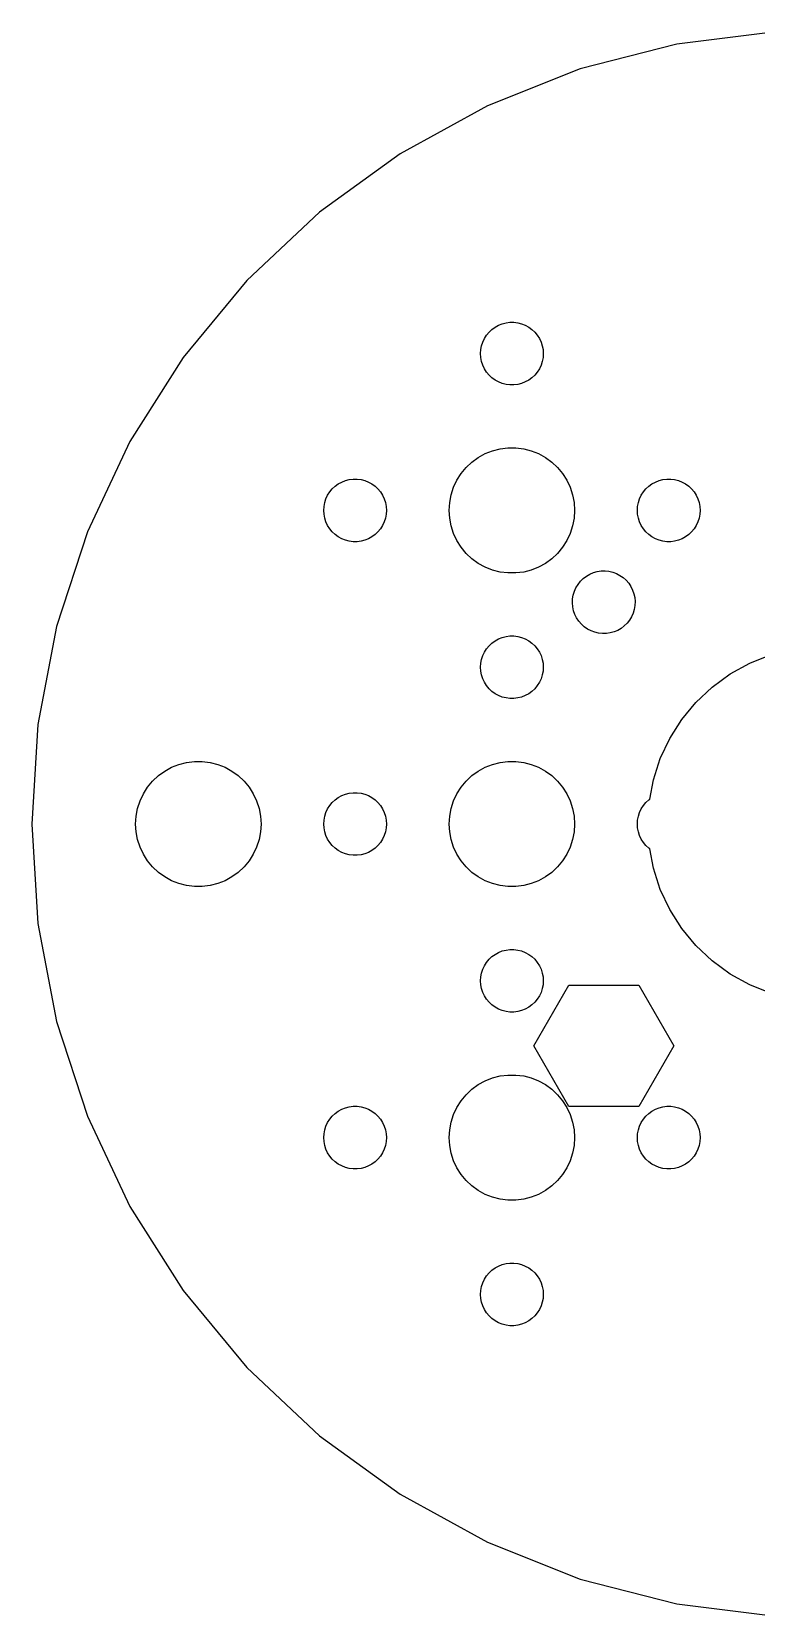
# Model space of a CAD drawing. Header units: metres. Extents: x -38 to 38, y -38 to 478.
# Drawn here: x -38 to -3.3, y 72.1 to 147.9 of the extents above; entities that cross this region are included whole.
import ezdxf

# ---------------------------------------------------------------- set-up
doc = ezdxf.new("R2010")
doc.units = ezdxf.units.M

msp = doc.modelspace()

# ---------------------------------------------------------------- linework, layer by layer
for p, q in [((-2.38426, 147.897), (-7.11519, 147.299)), ((-7.11519, 147.299), (-11.7339, 146.113)), ((-11.7339, 146.113), (-16.1676, 144.358)), ((-16.1676, 144.358), (-20.3463, 142.061)), ((-20.3463, 142.061), (-24.2041, 139.258)), ((-24.2041, 139.258), (-27.6802, 135.993)), ((-27.6802, 135.993), (-30.7198, 132.319)), ((-16.2135, 133.382), (-16.0934, 133.527)), ((-16.0934, 133.527), (-15.9561, 133.656)), ((-15.9561, 133.656), (-15.8037, 133.766)), ((-15.8037, 133.766), (-15.6387, 133.857)), ((-15.6387, 133.857), (-15.4635, 133.927)), ((-15.4635, 133.927), (-15.2811, 133.973)), ((-15.2811, 133.973), (-15.0942, 133.997)), ((-15.0942, 133.997), (-14.9058, 133.997)), ((-14.9058, 133.997), (-14.7189, 133.973)), ((-14.7189, 133.973), (-14.5365, 133.927)), ((-14.5365, 133.927), (-14.3613, 133.857)), ((-14.3613, 133.857), (-14.1963, 133.766)), ((-14.1963, 133.766), (-14.0439, 133.656)), ((-14.0439, 133.656), (-13.9065, 133.527)), ((-13.9065, 133.527), (-13.7865, 133.382)), ((-16.5, 132.5), (-16.4882, 132.688)), ((-16.4882, 132.688), (-16.4529, 132.873)), ((-16.4529, 132.873), (-16.3947, 133.052)), ((-16.3947, 133.052), (-16.3145, 133.223)), ((-16.3145, 133.223), (-16.2135, 133.382)), ((-13.7865, 133.382), (-13.6855, 133.223)), ((-13.6855, 133.223), (-13.6053, 133.052)), ((-13.6053, 133.052), (-13.5471, 132.873)), ((-13.5471, 132.873), (-13.5118, 132.688)), ((-13.5118, 132.688), (-13.5, 132.5)), ((-30.7198, 132.319), (-33.2749, 128.293)), ((-16.4882, 132.312), (-16.5, 132.5)), ((-16.4529, 132.127), (-16.4882, 132.312)), ((-16.3947, 131.948), (-16.4529, 132.127)), ((-16.3145, 131.777), (-16.3947, 131.948)), ((-13.6053, 131.948), (-13.6855, 131.777)), ((-13.5471, 132.127), (-13.6053, 131.948)), ((-13.5118, 132.312), (-13.5471, 132.127)), ((-13.5, 132.5), (-13.5118, 132.312)), ((-16.2135, 131.618), (-16.3145, 131.777)), ((-16.0934, 131.473), (-16.2135, 131.618)), ((-15.9561, 131.344), (-16.0934, 131.473)), ((-15.8037, 131.234), (-15.9561, 131.344)), ((-15.6387, 131.143), (-15.8037, 131.234)), ((-15.4635, 131.073), (-15.6387, 131.143)), ((-14.3613, 131.143), (-14.5365, 131.073)), ((-14.1963, 131.234), (-14.3613, 131.143)), ((-14.0439, 131.344), (-14.1963, 131.234)), ((-13.9065, 131.473), (-14.0439, 131.344)), ((-13.7865, 131.618), (-13.9065, 131.473)), ((-13.6855, 131.777), (-13.7865, 131.618)), ((-15.2811, 131.027), (-15.4635, 131.073)), ((-15.0942, 131.003), (-15.2811, 131.027)), ((-14.9058, 131.003), (-15.0942, 131.003)), ((-14.7189, 131.027), (-14.9058, 131.003)), ((-14.5365, 131.073), (-14.7189, 131.027)), ((-33.2749, 128.293), (-35.3052, 123.978)), ((-16.9123, 127.312), (-16.6075, 127.533)), ((-16.6075, 127.533), (-16.2773, 127.714)), ((-16.2773, 127.714), (-15.927, 127.853)), ((-15.927, 127.853), (-15.5621, 127.947)), ((-15.5621, 127.947), (-15.1884, 127.994)), ((-15.1884, 127.994), (-14.8116, 127.994)), ((-14.8116, 127.994), (-14.4379, 127.947)), ((-14.4379, 127.947), (-14.0729, 127.853)), ((-14.0729, 127.853), (-13.7227, 127.714)), ((-13.7227, 127.714), (-13.3925, 127.533)), ((-13.3925, 127.533), (-13.0877, 127.312)), ((-17.6289, 126.445), (-17.427, 126.763)), ((-17.427, 126.763), (-17.1869, 127.054)), ((-17.1869, 127.054), (-16.9123, 127.312)), ((-13.0877, 127.312), (-12.8131, 127.054)), ((-12.8131, 127.054), (-12.5729, 126.763)), ((-12.5729, 126.763), (-12.3711, 126.445)), ((-23.8145, 125.723), (-23.7135, 125.882)), ((-23.7135, 125.882), (-23.5934, 126.027)), ((-23.5934, 126.027), (-23.4561, 126.156)), ((-23.4561, 126.156), (-23.3037, 126.266)), ((-23.3037, 126.266), (-23.1387, 126.357)), ((-23.1387, 126.357), (-22.9635, 126.427)), ((-22.9635, 126.427), (-22.7811, 126.473)), ((-22.7811, 126.473), (-22.5942, 126.497)), ((-22.5942, 126.497), (-22.4058, 126.497)), ((-22.4058, 126.497), (-22.2189, 126.473)), ((-22.2189, 126.473), (-22.0365, 126.427)), ((-22.0365, 126.427), (-21.8613, 126.357)), ((-21.8613, 126.357), (-21.6963, 126.266)), ((-21.6963, 126.266), (-21.5439, 126.156)), ((-21.5439, 126.156), (-21.4065, 126.027)), ((-21.4065, 126.027), (-21.2865, 125.882)), ((-21.2865, 125.882), (-21.1855, 125.723)), ((-17.9057, 125.746), (-17.7893, 126.104)), ((-17.7893, 126.104), (-17.6289, 126.445)), ((-12.3711, 126.445), (-12.2107, 126.104)), ((-12.2107, 126.104), (-12.0942, 125.746)), ((-8.81445, 125.723), (-8.71352, 125.882)), ((-8.71352, 125.882), (-8.59344, 126.027)), ((-8.59344, 126.027), (-8.45613, 126.156)), ((-8.45613, 126.156), (-8.30373, 126.266)), ((-8.30373, 126.266), (-8.13866, 126.357)), ((-8.13866, 126.357), (-7.96352, 126.427)), ((-7.96352, 126.427), (-7.78107, 126.473)), ((-7.78107, 126.473), (-7.59418, 126.497)), ((-7.59418, 126.497), (-7.40581, 126.497)), ((-7.40581, 126.497), (-7.21892, 126.473)), ((-7.21892, 126.473), (-7.03647, 126.427)), ((-7.03647, 126.427), (-6.86133, 126.357)), ((-6.86133, 126.357), (-6.69626, 126.266)), ((-6.69626, 126.266), (-6.54385, 126.156)), ((-6.54385, 126.156), (-6.40654, 126.027)), ((-6.40654, 126.027), (-6.28647, 125.882)), ((-6.28647, 125.882), (-6.18553, 125.723)), ((-24, 125), (-23.9882, 125.188)), ((-23.9882, 125.188), (-23.9529, 125.373)), ((-23.9529, 125.373), (-23.8947, 125.552)), ((-23.8947, 125.552), (-23.8145, 125.723)), ((-21.1855, 125.723), (-21.1053, 125.552)), ((-21.1053, 125.552), (-21.0471, 125.373)), ((-21.0471, 125.373), (-21.0118, 125.188)), ((-21.0118, 125.188), (-21, 125)), ((-18, 125), (-17.9763, 125.376)), ((-17.9763, 125.376), (-17.9057, 125.746)), ((-12.0942, 125.746), (-12.0237, 125.376)), ((-12.0237, 125.376), (-12, 125)), ((-9, 125), (-8.98816, 125.188)), ((-8.98816, 125.188), (-8.95287, 125.373)), ((-8.95287, 125.373), (-8.89465, 125.552)), ((-8.89465, 125.552), (-8.81445, 125.723)), ((-6.18553, 125.723), (-6.10533, 125.552)), ((-6.10533, 125.552), (-6.04712, 125.373)), ((-6.04712, 125.373), (-6.01183, 125.188)), ((-6.01183, 125.188), (-6, 125)), ((-23.9882, 124.812), (-24, 125)), ((-23.9529, 124.627), (-23.9882, 124.812)), ((-23.8947, 124.448), (-23.9529, 124.627)), ((-23.8145, 124.277), (-23.8947, 124.448)), ((-21.1053, 124.448), (-21.1855, 124.277)), ((-21.0471, 124.627), (-21.1053, 124.448)), ((-21.0118, 124.812), (-21.0471, 124.627)), ((-21, 125), (-21.0118, 124.812)), ((-17.9763, 124.624), (-18, 125)), ((-17.9057, 124.254), (-17.9763, 124.624)), ((-12.0237, 124.624), (-12.0942, 124.254)), ((-12, 125), (-12.0237, 124.624)), ((-8.98816, 124.812), (-9, 125)), ((-8.95287, 124.627), (-8.98816, 124.812)), ((-8.89465, 124.448), (-8.95287, 124.627)), ((-8.81445, 124.277), (-8.89465, 124.448)), ((-6.10533, 124.448), (-6.18553, 124.277)), ((-6.04712, 124.627), (-6.10533, 124.448)), ((-6.01183, 124.812), (-6.04712, 124.627)), ((-6, 125), (-6.01183, 124.812)), ((-35.3052, 123.978), (-36.7788, 119.443)), ((-23.7135, 124.118), (-23.8145, 124.277)), ((-23.5934, 123.973), (-23.7135, 124.118)), ((-23.4561, 123.844), (-23.5934, 123.973)), ((-23.3037, 123.734), (-23.4561, 123.844)), ((-23.1387, 123.643), (-23.3037, 123.734)), ((-22.9635, 123.573), (-23.1387, 123.643)), ((-22.7811, 123.527), (-22.9635, 123.573)), ((-22.0365, 123.573), (-22.2189, 123.527)), ((-21.8613, 123.643), (-22.0365, 123.573)), ((-21.6963, 123.734), (-21.8613, 123.643)), ((-21.5439, 123.844), (-21.6963, 123.734)), ((-21.4065, 123.973), (-21.5439, 123.844)), ((-21.2865, 124.118), (-21.4065, 123.973)), ((-21.1855, 124.277), (-21.2865, 124.118)), ((-17.7893, 123.896), (-17.9057, 124.254)), ((-17.6289, 123.555), (-17.7893, 123.896)), ((-17.427, 123.237), (-17.6289, 123.555)), ((-12.3711, 123.555), (-12.5729, 123.237)), ((-12.2107, 123.896), (-12.3711, 123.555)), ((-12.0942, 124.254), (-12.2107, 123.896)), ((-8.71352, 124.118), (-8.81445, 124.277)), ((-8.59344, 123.973), (-8.71352, 124.118)), ((-8.45613, 123.844), (-8.59344, 123.973)), ((-8.30373, 123.734), (-8.45613, 123.844)), ((-8.13866, 123.643), (-8.30373, 123.734)), ((-7.96352, 123.573), (-8.13866, 123.643)), ((-7.78107, 123.527), (-7.96352, 123.573)), ((-7.03647, 123.573), (-7.21892, 123.527)), ((-6.86133, 123.643), (-7.03647, 123.573)), ((-6.69626, 123.734), (-6.86133, 123.643)), ((-6.54385, 123.844), (-6.69626, 123.734)), ((-6.40654, 123.973), (-6.54385, 123.844)), ((-6.28647, 124.118), (-6.40654, 123.973)), ((-6.18553, 124.277), (-6.28647, 124.118)), ((-22.5942, 123.503), (-22.7811, 123.527)), ((-22.4058, 123.503), (-22.5942, 123.503)), ((-22.2189, 123.527), (-22.4058, 123.503)), ((-17.1869, 122.946), (-17.427, 123.237)), ((-16.9123, 122.688), (-17.1869, 122.946)), ((-12.8131, 122.946), (-13.0877, 122.688)), ((-12.5729, 123.237), (-12.8131, 122.946)), ((-7.59418, 123.503), (-7.78107, 123.527)), ((-7.40581, 123.503), (-7.59418, 123.503)), ((-7.21892, 123.527), (-7.40581, 123.503)), ((-16.6075, 122.467), (-16.9123, 122.688)), ((-16.2773, 122.286), (-16.6075, 122.467)), ((-15.927, 122.147), (-16.2773, 122.286)), ((-15.5621, 122.053), (-15.927, 122.147)), ((-15.1884, 122.006), (-15.5621, 122.053)), ((-14.4379, 122.053), (-14.8116, 122.006)), ((-14.0729, 122.147), (-14.4379, 122.053)), ((-13.7227, 122.286), (-14.0729, 122.147)), ((-13.3925, 122.467), (-13.7227, 122.286)), ((-13.0877, 122.688), (-13.3925, 122.467)), ((-11.1003, 122.024), (-10.9189, 122.074)), ((-10.9189, 122.074), (-10.7325, 122.102)), ((-10.7325, 122.102), (-10.5442, 122.106)), ((-10.5442, 122.106), (-10.3568, 122.086)), ((-10.3568, 122.086), (-10.1734, 122.043)), ((-10.1734, 122.043), (-9.99689, 121.977)), ((-14.8116, 122.006), (-15.1884, 122.006)), ((-12.0129, 121.13), (-11.9363, 121.302)), ((-11.9363, 121.302), (-11.8387, 121.463)), ((-11.8387, 121.463), (-11.7217, 121.611)), ((-11.7217, 121.611), (-11.5871, 121.742)), ((-11.5871, 121.742), (-11.4371, 121.856)), ((-11.4371, 121.856), (-11.2739, 121.951)), ((-11.2739, 121.951), (-11.1003, 122.024)), ((-9.99689, 121.977), (-9.82996, 121.89)), ((-9.82996, 121.89), (-9.67528, 121.783)), ((-9.67528, 121.783), (-9.53528, 121.656)), ((-9.53528, 121.656), (-9.4122, 121.514)), ((-9.4122, 121.514), (-9.30795, 121.357)), ((-9.30795, 121.357), (-9.2242, 121.188)), ((-12.1067, 120.576), (-12.0988, 120.764)), ((-12.0909, 120.388), (-12.1067, 120.576)), ((-12.0988, 120.764), (-12.0674, 120.95)), ((-12.0674, 120.95), (-12.0129, 121.13)), ((-9.2242, 121.188), (-9.16225, 121.01)), ((-9.16225, 121.01), (-9.12308, 120.826)), ((-9.12308, 120.826), (-9.10732, 120.638)), ((-9.10732, 120.638), (-9.1152, 120.45)), ((-12.0517, 120.204), (-12.0909, 120.388)), ((-11.9898, 120.026), (-12.0517, 120.204)), ((-11.906, 119.857), (-11.9898, 120.026)), ((-11.8018, 119.7), (-11.906, 119.857)), ((-9.27768, 119.912), (-9.37527, 119.751)), ((-9.20107, 120.084), (-9.27768, 119.912)), ((-9.14662, 120.264), (-9.20107, 120.084)), ((-9.1152, 120.45), (-9.14662, 120.264)), ((-36.7788, 119.443), (-37.6723, 114.759)), ((-15.2811, 118.973), (-15.0942, 118.997)), ((-15.0942, 118.997), (-14.9058, 118.997)), ((-14.9058, 118.997), (-14.7189, 118.973)), ((-11.6787, 119.557), (-11.8018, 119.7)), ((-11.5387, 119.431), (-11.6787, 119.557)), ((-11.384, 119.324), (-11.5387, 119.431)), ((-11.2171, 119.237), (-11.384, 119.324)), ((-11.0405, 119.171), (-11.2171, 119.237)), ((-10.8571, 119.128), (-11.0405, 119.171)), ((-10.6698, 119.108), (-10.8571, 119.128)), ((-10.4815, 119.112), (-10.6698, 119.108)), ((-10.2951, 119.14), (-10.4815, 119.112)), ((-10.1137, 119.19), (-10.2951, 119.14)), ((-9.94003, 119.263), (-10.1137, 119.19)), ((-9.7769, 119.358), (-9.94003, 119.263)), ((-9.62686, 119.471), (-9.7769, 119.358)), ((-9.49228, 119.603), (-9.62686, 119.471)), ((-9.37527, 119.751), (-9.49228, 119.603)), ((-16.3145, 118.223), (-16.2135, 118.382)), ((-16.2135, 118.382), (-16.0934, 118.527)), ((-16.0934, 118.527), (-15.9561, 118.656)), ((-15.9561, 118.656), (-15.8037, 118.766)), ((-15.8037, 118.766), (-15.6387, 118.857)), ((-15.6387, 118.857), (-15.4635, 118.927)), ((-15.4635, 118.927), (-15.2811, 118.973)), ((-14.7189, 118.973), (-14.5365, 118.927)), ((-14.5365, 118.927), (-14.3613, 118.857)), ((-14.3613, 118.857), (-14.1963, 118.766)), ((-14.1963, 118.766), (-14.0439, 118.656)), ((-14.0439, 118.656), (-13.9065, 118.527)), ((-13.9065, 118.527), (-13.7865, 118.382)), ((-13.7865, 118.382), (-13.6855, 118.223)), ((-16.5, 117.5), (-16.4882, 117.688)), ((-16.4882, 117.312), (-16.5, 117.5)), ((-16.4882, 117.688), (-16.4529, 117.873)), ((-16.4529, 117.873), (-16.3947, 118.052)), ((-16.3947, 118.052), (-16.3145, 118.223)), ((-13.6855, 118.223), (-13.6053, 118.052)), ((-13.6053, 118.052), (-13.5471, 117.873)), ((-13.5471, 117.873), (-13.5118, 117.688)), ((-13.5118, 117.688), (-13.5, 117.5)), ((-13.5, 117.5), (-13.5118, 117.312)), ((-4.55452, 117.177), (-3.61911, 117.691)), ((-3.61911, 117.691), (-2.62663, 118.084)), ((-16.4529, 117.127), (-16.4882, 117.312)), ((-16.3947, 116.948), (-16.4529, 117.127)), ((-16.3145, 116.777), (-16.3947, 116.948)), ((-16.2135, 116.618), (-16.3145, 116.777)), ((-13.6855, 116.777), (-13.7865, 116.618)), ((-13.6053, 116.948), (-13.6855, 116.777)), ((-13.5471, 117.127), (-13.6053, 116.948)), ((-13.5118, 117.312), (-13.5471, 117.127)), ((-5.41809, 116.549), (-4.55452, 117.177)), ((-16.0934, 116.473), (-16.2135, 116.618)), ((-15.9561, 116.344), (-16.0934, 116.473)), ((-15.8037, 116.234), (-15.9561, 116.344)), ((-15.6387, 116.143), (-15.8037, 116.234)), ((-15.4635, 116.073), (-15.6387, 116.143)), ((-15.2811, 116.027), (-15.4635, 116.073)), ((-15.0942, 116.003), (-15.2811, 116.027)), ((-14.9058, 116.003), (-15.0942, 116.003)), ((-14.7189, 116.027), (-14.9058, 116.003)), ((-14.5365, 116.073), (-14.7189, 116.027)), ((-14.3613, 116.143), (-14.5365, 116.073)), ((-14.1963, 116.234), (-14.3613, 116.143)), ((-14.0439, 116.344), (-14.1963, 116.234)), ((-13.9065, 116.473), (-14.0439, 116.344)), ((-13.7865, 116.618), (-13.9065, 116.473)), ((-6.19623, 115.819), (-5.41809, 116.549)), ((-6.87663, 114.996), (-6.19623, 115.819)), ((-37.6723, 114.759), (-37.9717, 110)), ((-7.44859, 114.095), (-6.87663, 114.996)), ((-7.90309, 113.129), (-7.44859, 114.095)), ((-30.927, 112.853), (-30.5621, 112.947)), ((-30.5621, 112.947), (-30.1884, 112.994)), ((-30.1884, 112.994), (-29.8116, 112.994)), ((-29.8116, 112.994), (-29.4379, 112.947)), ((-29.4379, 112.947), (-29.0729, 112.853)), ((-15.927, 112.853), (-15.5621, 112.947)), ((-15.5621, 112.947), (-15.1884, 112.994)), ((-15.1884, 112.994), (-14.8116, 112.994)), ((-14.8116, 112.994), (-14.4379, 112.947)), ((-14.4379, 112.947), (-14.0729, 112.853)), ((-8.23296, 112.114), (-7.90309, 113.129)), ((-32.1869, 112.054), (-31.9123, 112.312)), ((-31.9123, 112.312), (-31.6075, 112.533)), ((-31.6075, 112.533), (-31.2773, 112.714)), ((-31.2773, 112.714), (-30.927, 112.853)), ((-29.0729, 112.853), (-28.7227, 112.714)), ((-28.7227, 112.714), (-28.3925, 112.533)), ((-28.3925, 112.533), (-28.0877, 112.312)), ((-28.0877, 112.312), (-27.8131, 112.054)), ((-17.1869, 112.054), (-16.9123, 112.312)), ((-16.9123, 112.312), (-16.6075, 112.533)), ((-16.6075, 112.533), (-16.2773, 112.714)), ((-16.2773, 112.714), (-15.927, 112.853)), ((-14.0729, 112.853), (-13.7227, 112.714)), ((-13.7227, 112.714), (-13.3925, 112.533)), ((-13.3925, 112.533), (-13.0877, 112.312)), ((-13.0877, 112.312), (-12.8131, 112.054)), ((-32.7893, 111.104), (-32.6289, 111.445)), ((-32.6289, 111.445), (-32.427, 111.763)), ((-32.427, 111.763), (-32.1869, 112.054)), ((-27.8131, 112.054), (-27.5729, 111.763)), ((-27.5729, 111.763), (-27.3711, 111.445)), ((-27.3711, 111.445), (-27.2107, 111.104)), ((-23.1387, 111.357), (-22.9635, 111.427)), ((-22.9635, 111.427), (-22.7811, 111.473)), ((-22.7811, 111.473), (-22.5942, 111.497)), ((-22.5942, 111.497), (-22.4058, 111.497)), ((-22.4058, 111.497), (-22.2189, 111.473)), ((-22.2189, 111.473), (-22.0365, 111.427)), ((-22.0365, 111.427), (-21.8613, 111.357)), ((-17.7893, 111.104), (-17.6289, 111.445)), ((-17.6289, 111.445), (-17.427, 111.763)), ((-17.427, 111.763), (-17.1869, 112.054)), ((-12.8131, 112.054), (-12.5729, 111.763)), ((-12.5729, 111.763), (-12.3711, 111.445)), ((-12.3711, 111.445), (-12.2107, 111.104)), ((-8.40921, 111.19), (-8.23296, 112.114)), ((-32.9763, 110.376), (-32.9057, 110.746)), ((-32.9057, 110.746), (-32.7893, 111.104)), ((-27.2107, 111.104), (-27.0942, 110.746)), ((-27.0942, 110.746), (-27.0237, 110.376)), ((-23.8947, 110.552), (-23.8145, 110.723)), ((-23.8145, 110.723), (-23.7135, 110.882)), ((-23.7135, 110.882), (-23.5934, 111.027)), ((-23.5934, 111.027), (-23.4561, 111.156)), ((-23.4561, 111.156), (-23.3037, 111.266)), ((-23.3037, 111.266), (-23.1387, 111.357)), ((-21.8613, 111.357), (-21.6963, 111.266)), ((-21.6963, 111.266), (-21.5439, 111.156)), ((-21.5439, 111.156), (-21.4065, 111.027)), ((-21.4065, 111.027), (-21.2865, 110.882)), ((-21.2865, 110.882), (-21.1855, 110.723)), ((-21.1855, 110.723), (-21.1053, 110.552)), ((-17.9763, 110.376), (-17.9057, 110.746)), ((-17.9057, 110.746), (-17.7893, 111.104)), ((-12.2107, 111.104), (-12.0942, 110.746)), ((-12.0942, 110.746), (-12.0237, 110.376)), ((-8.89465, 110.552), (-8.81445, 110.723)), ((-8.81445, 110.723), (-8.71352, 110.882)), ((-8.71352, 110.882), (-8.59344, 111.027)), ((-8.59344, 111.027), (-8.45613, 111.156)), ((-8.45613, 111.156), (-8.40921, 111.19)), ((-37.9717, 110), (-37.6723, 105.241)), ((-33, 110), (-32.9763, 110.376)), ((-32.9763, 109.624), (-33, 110)), ((-27.0237, 110.376), (-27, 110)), ((-27, 110), (-27.0237, 109.624)), ((-24, 110), (-23.9882, 110.188)), ((-23.9882, 109.812), (-24, 110)), ((-23.9882, 110.188), (-23.9529, 110.373)), ((-23.9529, 110.373), (-23.8947, 110.552)), ((-21.1053, 110.552), (-21.0471, 110.373)), ((-21.0471, 110.373), (-21.0118, 110.188)), ((-21.0118, 110.188), (-21, 110)), ((-21, 110), (-21.0118, 109.812)), ((-18, 110), (-17.9763, 110.376)), ((-17.9763, 109.624), (-18, 110)), ((-12.0237, 110.376), (-12, 110)), ((-12, 110), (-12.0237, 109.624)), ((-9, 110), (-8.98816, 110.188)), ((-8.98816, 109.812), (-9, 110)), ((-8.98816, 110.188), (-8.95287, 110.373)), ((-8.95287, 110.373), (-8.89465, 110.552)), ((-32.9057, 109.254), (-32.9763, 109.624)), ((-32.7893, 108.896), (-32.9057, 109.254)), ((-27.0942, 109.254), (-27.2107, 108.896)), ((-27.0237, 109.624), (-27.0942, 109.254)), ((-23.9529, 109.627), (-23.9882, 109.812)), ((-23.8947, 109.448), (-23.9529, 109.627)), ((-23.8145, 109.277), (-23.8947, 109.448)), ((-23.7135, 109.118), (-23.8145, 109.277)), ((-21.1855, 109.277), (-21.2865, 109.118)), ((-21.1053, 109.448), (-21.1855, 109.277)), ((-21.0471, 109.627), (-21.1053, 109.448)), ((-21.0118, 109.812), (-21.0471, 109.627)), ((-17.9057, 109.254), (-17.9763, 109.624)), ((-17.7893, 108.896), (-17.9057, 109.254)), ((-12.0942, 109.254), (-12.2107, 108.896)), ((-12.0237, 109.624), (-12.0942, 109.254)), ((-8.95287, 109.627), (-8.98816, 109.812)), ((-8.89465, 109.448), (-8.95287, 109.627)), ((-8.81445, 109.277), (-8.89465, 109.448)), ((-8.71352, 109.118), (-8.81445, 109.277)), ((-32.6289, 108.555), (-32.7893, 108.896)), ((-32.427, 108.237), (-32.6289, 108.555)), ((-27.3711, 108.555), (-27.5729, 108.237)), ((-27.2107, 108.896), (-27.3711, 108.555)), ((-23.5934, 108.973), (-23.7135, 109.118)), ((-23.4561, 108.844), (-23.5934, 108.973)), ((-23.3037, 108.734), (-23.4561, 108.844)), ((-23.1387, 108.643), (-23.3037, 108.734)), ((-22.9635, 108.573), (-23.1387, 108.643)), ((-22.7811, 108.527), (-22.9635, 108.573)), ((-22.5942, 108.503), (-22.7811, 108.527)), ((-22.4058, 108.503), (-22.5942, 108.503)), ((-22.2189, 108.527), (-22.4058, 108.503)), ((-22.0365, 108.573), (-22.2189, 108.527)), ((-21.8613, 108.643), (-22.0365, 108.573)), ((-21.6963, 108.734), (-21.8613, 108.643)), ((-21.5439, 108.844), (-21.6963, 108.734)), ((-21.4065, 108.973), (-21.5439, 108.844)), ((-21.2865, 109.118), (-21.4065, 108.973)), ((-17.6289, 108.555), (-17.7893, 108.896)), ((-17.427, 108.237), (-17.6289, 108.555)), ((-12.3711, 108.555), (-12.5729, 108.237)), ((-12.2107, 108.896), (-12.3711, 108.555)), ((-8.59344, 108.973), (-8.71352, 109.118)), ((-8.45613, 108.844), (-8.59344, 108.973)), ((-8.40921, 108.81), (-8.45613, 108.844)), ((-8.23296, 107.886), (-8.40921, 108.81)), ((-32.1869, 107.946), (-32.427, 108.237)), ((-31.9123, 107.688), (-32.1869, 107.946)), ((-31.6075, 107.467), (-31.9123, 107.688)), ((-28.0877, 107.688), (-28.3925, 107.467)), ((-27.8131, 107.946), (-28.0877, 107.688)), ((-27.5729, 108.237), (-27.8131, 107.946)), ((-17.1869, 107.946), (-17.427, 108.237)), ((-16.9123, 107.688), (-17.1869, 107.946)), ((-16.6075, 107.467), (-16.9123, 107.688)), ((-13.0877, 107.688), (-13.3925, 107.467)), ((-12.8131, 107.946), (-13.0877, 107.688)), ((-12.5729, 108.237), (-12.8131, 107.946)), ((-7.90309, 106.871), (-8.23296, 107.886)), ((-31.2773, 107.286), (-31.6075, 107.467)), ((-30.927, 107.147), (-31.2773, 107.286)), ((-30.5621, 107.053), (-30.927, 107.147)), ((-30.1884, 107.006), (-30.5621, 107.053)), ((-29.8116, 107.006), (-30.1884, 107.006)), ((-29.4379, 107.053), (-29.8116, 107.006)), ((-29.0729, 107.147), (-29.4379, 107.053)), ((-28.7227, 107.286), (-29.0729, 107.147)), ((-28.3925, 107.467), (-28.7227, 107.286)), ((-16.2773, 107.286), (-16.6075, 107.467)), ((-15.927, 107.147), (-16.2773, 107.286)), ((-15.5621, 107.053), (-15.927, 107.147)), ((-15.1884, 107.006), (-15.5621, 107.053)), ((-14.8116, 107.006), (-15.1884, 107.006)), ((-14.4379, 107.053), (-14.8116, 107.006)), ((-14.0729, 107.147), (-14.4379, 107.053)), ((-13.7227, 107.286), (-14.0729, 107.147)), ((-13.3925, 107.467), (-13.7227, 107.286)), ((-7.44859, 105.905), (-7.90309, 106.871)), ((-6.87663, 105.004), (-7.44859, 105.905)), ((-37.6723, 105.241), (-36.7788, 100.557)), ((-6.19623, 104.181), (-6.87663, 105.004)), ((-15.8037, 103.766), (-15.6387, 103.857)), ((-15.6387, 103.857), (-15.4635, 103.927)), ((-15.4635, 103.927), (-15.2811, 103.973)), ((-15.2811, 103.973), (-15.0942, 103.997)), ((-15.0942, 103.997), (-14.9058, 103.997)), ((-14.9058, 103.997), (-14.7189, 103.973)), ((-14.7189, 103.973), (-14.5365, 103.927)), ((-14.5365, 103.927), (-14.3613, 103.857)), ((-14.3613, 103.857), (-14.1963, 103.766)), ((-5.41809, 103.451), (-6.19623, 104.181)), ((-16.3947, 103.052), (-16.3145, 103.223)), ((-16.3145, 103.223), (-16.2135, 103.382)), ((-16.2135, 103.382), (-16.0934, 103.527)), ((-16.0934, 103.527), (-15.9561, 103.656)), ((-15.9561, 103.656), (-15.8037, 103.766)), ((-14.1963, 103.766), (-14.0439, 103.656)), ((-14.0439, 103.656), (-13.9065, 103.527)), ((-13.9065, 103.527), (-13.7865, 103.382)), ((-13.7865, 103.382), (-13.6855, 103.223)), ((-13.6855, 103.223), (-13.6053, 103.052)), ((-4.55452, 102.823), (-5.41809, 103.451)), ((-16.5, 102.5), (-16.4882, 102.688)), ((-16.4882, 102.312), (-16.5, 102.5)), ((-16.4882, 102.688), (-16.4529, 102.873)), ((-16.4529, 102.873), (-16.3947, 103.052)), ((-13.6053, 103.052), (-13.5471, 102.873)), ((-13.5471, 102.873), (-13.5118, 102.688)), ((-13.5118, 102.688), (-13.5, 102.5)), ((-13.5, 102.5), (-13.5118, 102.312)), ((-3.61911, 102.309), (-4.55452, 102.823)), ((-16.4529, 102.127), (-16.4882, 102.312)), ((-16.3947, 101.948), (-16.4529, 102.127)), ((-16.3145, 101.777), (-16.3947, 101.948)), ((-16.2135, 101.618), (-16.3145, 101.777)), ((-16.0934, 101.473), (-16.2135, 101.618)), ((-13.9536, 99.393), (-12.2803, 102.291)), ((-13.7865, 101.618), (-13.9065, 101.473)), ((-13.6855, 101.777), (-13.7865, 101.618)), ((-13.6053, 101.948), (-13.6855, 101.777)), ((-13.5471, 102.127), (-13.6053, 101.948)), ((-13.5118, 102.312), (-13.5471, 102.127)), ((-12.2803, 102.291), (-8.9337, 102.291)), ((-8.9337, 102.291), (-7.26039, 99.393)), ((-2.62663, 101.916), (-3.61911, 102.309)), ((-15.9561, 101.344), (-16.0934, 101.473)), ((-15.8037, 101.234), (-15.9561, 101.344)), ((-15.6387, 101.143), (-15.8037, 101.234)), ((-15.4635, 101.073), (-15.6387, 101.143)), ((-15.2811, 101.027), (-15.4635, 101.073)), ((-15.0942, 101.003), (-15.2811, 101.027)), ((-14.9058, 101.003), (-15.0942, 101.003)), ((-14.7189, 101.027), (-14.9058, 101.003)), ((-14.5365, 101.073), (-14.7189, 101.027)), ((-14.3613, 101.143), (-14.5365, 101.073)), ((-14.1963, 101.234), (-14.3613, 101.143)), ((-14.0439, 101.344), (-14.1963, 101.234)), ((-13.9065, 101.473), (-14.0439, 101.344)), ((-36.7788, 100.557), (-35.3052, 96.0217)), ((-12.2803, 96.4948), (-13.9536, 99.393)), ((-7.26039, 99.393), (-8.93369, 96.4948)), ((-16.2773, 97.7145), (-15.927, 97.8532)), ((-15.927, 97.8532), (-15.5621, 97.9469)), ((-15.5621, 97.9469), (-15.1884, 97.9941)), ((-15.1884, 97.9941), (-14.8116, 97.9941)), ((-14.8116, 97.9941), (-14.4379, 97.9469)), ((-14.4379, 97.9469), (-14.0729, 97.8532)), ((-14.0729, 97.8532), (-13.7227, 97.7145)), ((-17.427, 96.7634), (-17.1869, 97.0536)), ((-17.1869, 97.0536), (-16.9123, 97.3116)), ((-16.9123, 97.3116), (-16.6075, 97.533)), ((-16.6075, 97.533), (-16.2773, 97.7145)), ((-13.7227, 97.7145), (-13.3925, 97.533)), ((-13.3925, 97.533), (-13.0877, 97.3116)), ((-13.0877, 97.3116), (-12.8131, 97.0536)), ((-12.8131, 97.0536), (-12.5729, 96.7634)), ((-23.4561, 96.1558), (-23.3037, 96.2665)), ((-23.3037, 96.2665), (-23.1387, 96.3573)), ((-23.1387, 96.3573), (-22.9635, 96.4266)), ((-22.9635, 96.4266), (-22.7811, 96.4734)), ((-22.7811, 96.4734), (-22.5942, 96.4971)), ((-22.5942, 96.4971), (-22.4058, 96.4971)), ((-22.4058, 96.4971), (-22.2189, 96.4734)), ((-22.2189, 96.4734), (-22.0365, 96.4266)), ((-22.0365, 96.4266), (-21.8613, 96.3573)), ((-21.8613, 96.3573), (-21.6963, 96.2665)), ((-21.6963, 96.2665), (-21.5439, 96.1558)), ((-17.7893, 96.1044), (-17.6289, 96.4453)), ((-17.6289, 96.4453), (-17.427, 96.7634)), ((-12.5729, 96.7634), (-12.3711, 96.4453)), ((-12.3711, 96.4453), (-12.2107, 96.1044)), ((-8.93369, 96.4948), (-12.2803, 96.4948)), ((-8.45613, 96.1558), (-8.30373, 96.2665)), ((-8.30373, 96.2665), (-8.13866, 96.3573)), ((-8.13866, 96.3573), (-7.96352, 96.4266)), ((-7.96352, 96.4266), (-7.78107, 96.4734)), ((-7.78107, 96.4734), (-7.59418, 96.4971)), ((-7.59418, 96.4971), (-7.40581, 96.4971)), ((-7.40581, 96.4971), (-7.21892, 96.4734)), ((-7.21892, 96.4734), (-7.03647, 96.4266)), ((-7.03647, 96.4266), (-6.86133, 96.3573)), ((-6.86133, 96.3573), (-6.69626, 96.2665)), ((-6.69626, 96.2665), (-6.54385, 96.1558)), ((-35.3052, 96.0217), (-33.2749, 91.707)), ((-23.9529, 95.373), (-23.8947, 95.5522)), ((-23.8947, 95.5522), (-23.8145, 95.7226)), ((-23.8145, 95.7226), (-23.7135, 95.8817)), ((-23.7135, 95.8817), (-23.5934, 96.0268)), ((-23.5934, 96.0268), (-23.4561, 96.1558)), ((-21.5439, 96.1558), (-21.4065, 96.0268)), ((-21.4065, 96.0268), (-21.2865, 95.8817)), ((-21.2865, 95.8817), (-21.1855, 95.7226)), ((-21.1855, 95.7226), (-21.1053, 95.5522)), ((-21.1053, 95.5522), (-21.0471, 95.373)), ((-17.9763, 95.376), (-17.9057, 95.7461)), ((-17.9057, 95.7461), (-17.7893, 96.1044)), ((-12.2107, 96.1044), (-12.0942, 95.7461)), ((-12.0942, 95.7461), (-12.0237, 95.376)), ((-8.95287, 95.373), (-8.89465, 95.5522)), ((-8.89465, 95.5522), (-8.81445, 95.7226)), ((-8.81445, 95.7226), (-8.71352, 95.8817)), ((-8.71352, 95.8817), (-8.59344, 96.0268)), ((-8.59344, 96.0268), (-8.45613, 96.1558)), ((-6.54385, 96.1558), (-6.40654, 96.0268)), ((-6.40654, 96.0268), (-6.28647, 95.8817)), ((-6.28647, 95.8817), (-6.18553, 95.7226)), ((-6.18553, 95.7226), (-6.10533, 95.5522)), ((-6.10533, 95.5522), (-6.04712, 95.373)), ((-24, 95), (-23.9882, 95.188)), ((-23.9882, 94.812), (-24, 95)), ((-23.9882, 95.188), (-23.9529, 95.373)), ((-23.9529, 94.627), (-23.9882, 94.812)), ((-21.0471, 95.373), (-21.0118, 95.188)), ((-21.0118, 94.812), (-21.0471, 94.627)), ((-21.0118, 95.188), (-21, 95)), ((-21, 95), (-21.0118, 94.812)), ((-18, 95), (-17.9763, 95.376)), ((-17.9763, 94.624), (-18, 95)), ((-12.0237, 95.376), (-12, 95)), ((-12, 95), (-12.0237, 94.624)), ((-9, 95), (-8.98816, 95.188)), ((-8.98816, 94.812), (-9, 95)), ((-8.98816, 95.188), (-8.95287, 95.373)), ((-8.95287, 94.627), (-8.98816, 94.812)), ((-6.04712, 95.373), (-6.01183, 95.188)), ((-6.01183, 94.812), (-6.04712, 94.627)), ((-6.01183, 95.188), (-6, 95)), ((-6, 95), (-6.01183, 94.812)), ((-23.8947, 94.4478), (-23.9529, 94.627)), ((-23.8145, 94.2774), (-23.8947, 94.4478)), ((-23.7135, 94.1183), (-23.8145, 94.2774)), ((-23.5934, 93.9732), (-23.7135, 94.1183)), ((-21.2865, 94.1183), (-21.4065, 93.9732)), ((-21.1855, 94.2774), (-21.2865, 94.1183)), ((-21.1053, 94.4478), (-21.1855, 94.2774)), ((-21.0471, 94.627), (-21.1053, 94.4478)), ((-17.9057, 94.2539), (-17.9763, 94.624)), ((-17.7893, 93.8956), (-17.9057, 94.2539)), ((-12.0942, 94.2539), (-12.2107, 93.8956)), ((-12.0237, 94.624), (-12.0942, 94.2539)), ((-8.89465, 94.4478), (-8.95287, 94.627)), ((-8.81445, 94.2774), (-8.89465, 94.4478)), ((-8.71352, 94.1183), (-8.81445, 94.2774)), ((-8.59344, 93.9732), (-8.71352, 94.1183)), ((-6.28647, 94.1183), (-6.40654, 93.9732)), ((-6.18553, 94.2774), (-6.28647, 94.1183)), ((-6.10533, 94.4478), (-6.18553, 94.2774)), ((-6.04712, 94.627), (-6.10533, 94.4478)), ((-23.4561, 93.8442), (-23.5934, 93.9732)), ((-23.3037, 93.7335), (-23.4561, 93.8442)), ((-23.1387, 93.6428), (-23.3037, 93.7335)), ((-22.9635, 93.5734), (-23.1387, 93.6428)), ((-22.7811, 93.5266), (-22.9635, 93.5734)), ((-22.5942, 93.503), (-22.7811, 93.5266)), ((-22.4058, 93.503), (-22.5942, 93.503)), ((-22.2189, 93.5266), (-22.4058, 93.503)), ((-22.0365, 93.5734), (-22.2189, 93.5266)), ((-21.8613, 93.6428), (-22.0365, 93.5734)), ((-21.6963, 93.7335), (-21.8613, 93.6428)), ((-21.5439, 93.8442), (-21.6963, 93.7335)), ((-21.4065, 93.9732), (-21.5439, 93.8442)), ((-17.6289, 93.5547), (-17.7893, 93.8956)), ((-17.427, 93.2366), (-17.6289, 93.5547)), ((-17.1869, 92.9464), (-17.427, 93.2366)), ((-12.5729, 93.2366), (-12.8131, 92.9464)), ((-12.3711, 93.5547), (-12.5729, 93.2366)), ((-12.2107, 93.8956), (-12.3711, 93.5547)), ((-8.45613, 93.8442), (-8.59344, 93.9732)), ((-8.30373, 93.7335), (-8.45613, 93.8442)), ((-8.13866, 93.6428), (-8.30373, 93.7335)), ((-7.96352, 93.5734), (-8.13866, 93.6428)), ((-7.78107, 93.5266), (-7.96352, 93.5734)), ((-7.59418, 93.503), (-7.78107, 93.5266)), ((-7.40581, 93.503), (-7.59418, 93.503)), ((-7.21892, 93.5266), (-7.40581, 93.503)), ((-7.03647, 93.5734), (-7.21892, 93.5266)), ((-6.86133, 93.6428), (-7.03647, 93.5734)), ((-6.69626, 93.7335), (-6.86133, 93.6428)), ((-6.54385, 93.8442), (-6.69626, 93.7335)), ((-6.40654, 93.9732), (-6.54385, 93.8442)), ((-16.9123, 92.6885), (-17.1869, 92.9464)), ((-16.6075, 92.467), (-16.9123, 92.6885)), ((-13.0877, 92.6885), (-13.3925, 92.467)), ((-12.8131, 92.9464), (-13.0877, 92.6885)), ((-16.2773, 92.2855), (-16.6075, 92.467)), ((-15.927, 92.1468), (-16.2773, 92.2855)), ((-15.5621, 92.0531), (-15.927, 92.1468)), ((-15.1884, 92.0059), (-15.5621, 92.0531)), ((-14.8116, 92.0059), (-15.1884, 92.0059)), ((-14.4379, 92.0531), (-14.8116, 92.0059)), ((-14.0729, 92.1468), (-14.4379, 92.0531)), ((-13.7227, 92.2855), (-14.0729, 92.1468)), ((-13.3925, 92.467), (-13.7227, 92.2855)), ((-33.2749, 91.707), (-30.7198, 87.6808)), ((-15.9561, 88.6558), (-15.8037, 88.7665)), ((-15.8037, 88.7665), (-15.6387, 88.8573)), ((-15.6387, 88.8573), (-15.4635, 88.9266)), ((-15.4635, 88.9266), (-15.2811, 88.9734)), ((-15.2811, 88.9734), (-15.0942, 88.997)), ((-15.0942, 88.997), (-14.9058, 88.997)), ((-14.9058, 88.997), (-14.7189, 88.9734)), ((-14.7189, 88.9734), (-14.5365, 88.9266)), ((-14.5365, 88.9266), (-14.3613, 88.8573)), ((-14.3613, 88.8573), (-14.1963, 88.7665)), ((-14.1963, 88.7665), (-14.0439, 88.6558)), ((-16.4529, 87.873), (-16.3947, 88.0522)), ((-16.3947, 88.0522), (-16.3145, 88.2226)), ((-16.3145, 88.2226), (-16.2135, 88.3817)), ((-16.2135, 88.3817), (-16.0934, 88.5268)), ((-16.0934, 88.5268), (-15.9561, 88.6558)), ((-14.0439, 88.6558), (-13.9065, 88.5268)), ((-13.9065, 88.5268), (-13.7865, 88.3817)), ((-13.7865, 88.3817), (-13.6855, 88.2226)), ((-13.6855, 88.2226), (-13.6053, 88.0522)), ((-13.6053, 88.0522), (-13.5471, 87.873)), ((-30.7198, 87.6808), (-27.6802, 84.0066)), ((-16.5, 87.5), (-16.4882, 87.688)), ((-16.4882, 87.312), (-16.5, 87.5)), ((-16.4882, 87.688), (-16.4529, 87.873)), ((-16.4529, 87.127), (-16.4882, 87.312)), ((-13.5471, 87.873), (-13.5118, 87.688)), ((-13.5118, 87.312), (-13.5471, 87.127)), ((-13.5118, 87.688), (-13.5, 87.5)), ((-13.5, 87.5), (-13.5118, 87.312)), ((-16.3947, 86.9478), (-16.4529, 87.127)), ((-16.3145, 86.7774), (-16.3947, 86.9478)), ((-16.2135, 86.6183), (-16.3145, 86.7774)), ((-16.0934, 86.4732), (-16.2135, 86.6183)), ((-15.9561, 86.3442), (-16.0934, 86.4732)), ((-13.9065, 86.4732), (-14.0439, 86.3442)), ((-13.7865, 86.6183), (-13.9065, 86.4732)), ((-13.6855, 86.7774), (-13.7865, 86.6183)), ((-13.6053, 86.9478), (-13.6855, 86.7774)), ((-13.5471, 87.127), (-13.6053, 86.9478)), ((-15.8037, 86.2335), (-15.9561, 86.3442)), ((-15.6387, 86.1428), (-15.8037, 86.2335)), ((-15.4635, 86.0734), (-15.6387, 86.1428)), ((-15.2811, 86.0266), (-15.4635, 86.0734)), ((-15.0942, 86.003), (-15.2811, 86.0266)), ((-14.9058, 86.003), (-15.0942, 86.003)), ((-14.7189, 86.0266), (-14.9058, 86.003)), ((-14.5365, 86.0734), (-14.7189, 86.0266)), ((-14.3613, 86.1428), (-14.5365, 86.0734)), ((-14.1963, 86.2335), (-14.3613, 86.1428)), ((-14.0439, 86.3442), (-14.1963, 86.2335)), ((-27.6802, 84.0066), (-24.2041, 80.7423)), ((-24.2041, 80.7423), (-20.3463, 77.9394)), ((-20.3463, 77.9394), (-16.1676, 75.6422)), ((-16.1676, 75.6422), (-11.7339, 73.8867)), ((-11.7339, 73.8867), (-7.11519, 72.7009)), ((-7.11519, 72.7009), (-2.38426, 72.1032))]:
    msp.add_line(p, q)

doc.saveas('drawing.dxf')
